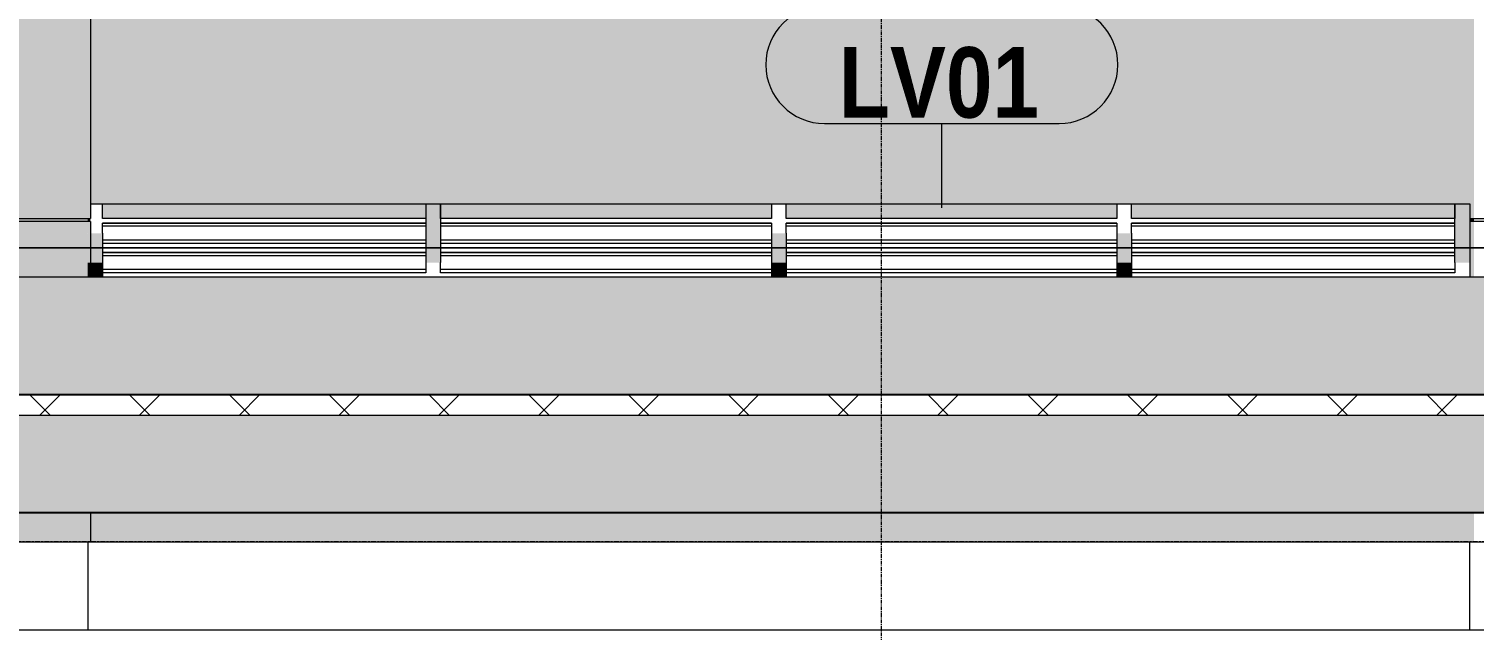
# Model space of a CAD drawing. Header units: millimetres. Extents: x -134153 to 99383, y -5233 to 35400.
# Drawn here: x 64559 to 69474, y 100 to 2145 of the extents above; entities that cross this region are included whole.
import ezdxf

# ---------------------------------------------------------------- set-up
doc = ezdxf.new("R2010")
doc.units = ezdxf.units.MM
for name, pattern in [('Centre', [31.75, 6.35, -4.7625, 15.875, -4.7625]), ('Dash', [6, 3, -3]), ('Grid Line', [22.225, 12.7, -3.175, 3.175, -3.175])]:
    doc.linetypes.add(name, pattern=pattern)
for name, color, linetype, lineweight in [('0-2', 250, 'Continuous', 5), ('A-DETL-THIN', 151, 'Continuous', 9), ('A-FLOR-3', 192, 'Continuous', 25), ('A-FLOR-LEVL-2', 51, 'Centre', 9), ('A-FLOR-MCUT', 51, 'Continuous', 9), ('A-FLOR-PATT', 8, 'Continuous', 9), ('A-GLAZ-CWMG', 51, 'Continuous', 9), ('A-WALL', 113, 'Continuous', 9), ('A-WALL-IDEN', 211, 'Continuous', 9), ('A-WALL-PATT', 111, 'Continuous', 9), ('A-WALL-PATT-2', 111, 'Continuous', 5), ('C-PRKG', 70, 'Continuous', 9), ('C-PRKG-HDLN', 70, 'Dash', 9), ('L-SITE-WALL-1', 7, 'Continuous', 9), ('S-BEAM-1', 7, 'Continuous', 9), ('S-COLS-1', 7, 'Continuous', 9), ('S-GRID-1', 1, 'Grid Line', 9)]:
    doc.layers.add(name, color=color, linetype=linetype, lineweight=lineweight)
doc.styles.add('Arial_B', font='arialbd_0.ttf', dxfattribs={"width": 0.85, "height": 240})

# ---------------------------------------------------------------- blocks, each defined once
blk = doc.blocks.new('NCV_TKTC_KET CAU_rvt-2-TKCS_MẶT ĐỨNG HƯỚNG NAM')
at = {"layer": 'L-SITE-WALL-1'}
blk.add_line((107952.6, 100), (107952.6, 400), dxfattribs=at)
at = {"layer": 'S-BEAM-1'}
blk.add_line((103252.6, 400), (103252.6, 100), dxfattribs=at)
at = {"layer": 'S-COLS-1'}
blk.add_line((107952.6, 100), (107952.6, 400), dxfattribs=at)
blk = doc.blocks.new('BAI XE PCCC - BAI XE PCCC-1477864-TKCS_MẶT ĐỨNG HƯỚNG NAM')
at = {"layer": 'C-PRKG'}
for p, q in [((94752.564287, 1400), (109752.564287, 1400)), ((109752.564287, 1400), (94752.564287, 1400))]:
    blk.add_line(p, q, dxfattribs=at)
at = {"layer": 'C-PRKG-HDLN'}
for p, q in [((94752.564287, 1400), (109752.564287, 1400)), ((109752.564287, 1400), (94752.564287, 1400))]:
    blk.add_line(p, q, dxfattribs=at)
blk = doc.blocks.new('Rectangular Mullion - 50 x 100mm-1453208-TKCS_MẶT ĐỨNG HƯỚNG NAM')
at = {"layer": 'A-GLAZ-CWMG'}
blk.add_hatch(color=256, dxfattribs=at).paths.add_polyline_path([(40132.1, 1500), (40927.6, 1500), (40927.6, 1550), (39827.6, 1550), (39827.6, 1500)])
for p, q in [((39827.6, 1500), (39827.6, 1550)), ((40927.6, 1550), (40927.6, 1500)), ((40927.6, 1500), (39827.6, 1500))]:
    blk.add_line(p, q, dxfattribs=at)
blk = doc.blocks.new('Rectangular Mullion - 50 x 100mm-4084467-TKCS_MẶT ĐỨNG HƯỚNG NAM')
at = {"layer": 'A-GLAZ-CWMG'}
blk.add_hatch(color=256, dxfattribs=at).paths.add_polyline_path([(106752.6, 1500), (106752.6, 1550), (105627.6, 1550), (105627.6, 1500), (105975.4, 1500)])
for p, q in [((105627.6, 1500), (105627.6, 1550)), ((106752.6, 1550), (106752.6, 1500)), ((106752.6, 1500), (105627.6, 1500))]:
    blk.add_line(p, q, dxfattribs=at)
blk = doc.blocks.new('Rectangular Mullion - 50 x 100mm-V325-TKCS_MẶT ĐỨNG HƯỚNG NAM')
at = {"layer": 'A-GLAZ-CWMG'}
blk.add_hatch(color=256, dxfattribs=at).paths.add_polyline_path([(44827.564287, 1200), (44877.564287, 1200), (44877.564287, 1250), (44827.564287, 1250)])
blk.add_line((44877.564287, 1250), (44877.564287, 1200), dxfattribs=at)
blk = doc.blocks.new('Rectangular Mullion - 50 x 100mm-2333208-TKCS_MẶT ĐỨNG HƯỚNG NAM')
at = {"layer": 'A-GLAZ-CWMG'}
blk.add_hatch(color=256, dxfattribs=at).paths.add_polyline_path([(38702.564287, 1050), (38702.564287, 1150), (38652.564287, 1150), (38652.564287, 1050)])
blk.add_line((38702.564287, 1150), (38702.564287, 1050), dxfattribs=at)
blk = doc.blocks.new('Rectangular Mullion - 50 x 100mm-2333210-TKCS_MẶT ĐỨNG HƯỚNG NAM')
at = {"layer": 'A-GLAZ-CWMG'}
blk.add_hatch(color=256, dxfattribs=at).paths.add_polyline_path([(42052.564287, 1450), (42102.564287, 1450), (42102.564287, 1550), (42052.564287, 1550), (42052.564287, 1490)])
blk.add_line((42052.564287, 1450), (42052.564287, 1550), dxfattribs=at)
blk = doc.blocks.new('Rectangular Mullion - 50 x 100mm-2333212-TKCS_MẶT ĐỨNG HƯỚNG NAM')
at = {"layer": 'A-GLAZ-CWMG'}
blk.add_hatch(color=256, dxfattribs=at).paths.add_polyline_path([(42102.564287, 1050), (42102.564287, 1150), (42052.564287, 1150), (42052.564287, 1050)])
blk.add_line((42052.564287, 1050), (42052.564287, 1150), dxfattribs=at)
blk = doc.blocks.new('Rectangular Mullion - MULLION LA SACH-V334-TKCS_MẶT ĐỨNG HƯỚNG NAM')
at = {"layer": 'A-GLAZ-CWMG'}
for p, q in [((107902.6, 1384.3), (106802.6, 1384.3)), ((107902.6, 1383.3), (106802.6, 1383.3)), ((107902.6, 1383.2), (106802.6, 1383.2)), ((107902.6, 1373.5), (106802.6, 1373.5)), ((107902.6, 1350), (107902.6, 1326.5)), ((107902.6, 1326.5), (106802.6, 1326.5)), ((107902.6, 1315), (106802.6, 1315)), ((107902.6, 1314.8), (106802.6, 1314.8)), ((107902.6, 1326.5), (107902.6, 1315)), ((107902.6, 1315), (107902.6, 1314.8))]:
    blk.add_line(p, q, dxfattribs=at)
blk = doc.blocks.new('Rectangular Mullion - MULLION LA SACH-4084469-TKCS_MẶT ĐỨNG HƯỚNG NAM')
at = {"layer": 'A-GLAZ-CWMG'}
for p, q in [((106752.6, 1384.3), (105627.6, 1384.3)), ((106752.6, 1383.3), (105627.6, 1383.3)), ((106752.6, 1383.2), (105627.6, 1383.2)), ((106752.6, 1373.5), (105627.6, 1373.5)), ((106752.6, 1326.5), (105627.6, 1326.5)), ((106752.6, 1315), (105627.6, 1315)), ((106752.6, 1314.8), (105627.6, 1314.8))]:
    blk.add_line(p, q, dxfattribs=at)
blk = doc.blocks.new('Rectangular Mullion - MULLION LA SACH-V335-TKCS_MẶT ĐỨNG HƯỚNG NAM')
at = {"layer": 'A-GLAZ-CWMG'}
for p, q in [((105577.6, 1384.3), (104452.6, 1384.3)), ((105577.6, 1383.3), (104452.6, 1383.3)), ((105577.6, 1383.2), (104452.6, 1383.2)), ((105577.6, 1373.5), (104452.6, 1373.5)), ((104452.6, 1326.5), (104452.6, 1350)), ((104452.6, 1315), (104452.6, 1326.5)), ((105577.6, 1326.5), (104452.6, 1326.5)), ((104452.6, 1314.8), (104452.6, 1315)), ((105577.6, 1315), (104452.6, 1315)), ((105577.6, 1314.8), (104452.6, 1314.8))]:
    blk.add_line(p, q, dxfattribs=at)
blk = doc.blocks.new('Rectangular Mullion - MULLION LA SACH-V336-TKCS_MẶT ĐỨNG HƯỚNG NAM')
at = {"layer": 'A-GLAZ-CWMG'}
for p, q in [((106802.6, 1483.3), (106802.6, 1484.3)), ((107902.6, 1484.3), (106802.6, 1484.3)), ((106802.6, 1483.2), (106802.6, 1483.3)), ((107902.6, 1483.3), (106802.6, 1483.3)), ((106802.6, 1473.5), (106802.6, 1483.2)), ((107902.6, 1483.2), (106802.6, 1483.2)), ((106802.6, 1450), (106802.6, 1473.5)), ((107902.6, 1473.5), (106802.6, 1473.5)), ((107902.6, 1426.5), (106802.6, 1426.5)), ((107902.6, 1415), (106802.6, 1415)), ((107902.6, 1414.8), (106802.6, 1414.8))]:
    blk.add_line(p, q, dxfattribs=at)
blk = doc.blocks.new('Rectangular Mullion - MULLION LA SACH-V337-TKCS_MẶT ĐỨNG HƯỚNG NAM')
at = {"layer": 'A-GLAZ-CWMG'}
for p, q in [((105627.6, 1483.3), (105627.6, 1484.3)), ((106752.6, 1484.3), (105627.6, 1484.3)), ((105627.6, 1483.2), (105627.6, 1483.3)), ((106752.6, 1483.3), (105627.6, 1483.3)), ((105627.6, 1473.5), (105627.6, 1483.2)), ((106752.6, 1483.2), (105627.6, 1483.2)), ((106752.6, 1484.3), (106752.6, 1483.3)), ((106752.6, 1483.3), (106752.6, 1483.2)), ((106752.6, 1483.2), (106752.6, 1473.5)), ((105627.6, 1450), (105627.6, 1473.5)), ((106752.6, 1473.5), (105627.6, 1473.5)), ((106752.6, 1426.5), (105627.6, 1426.5)), ((106752.6, 1473.5), (106752.6, 1450)), ((106752.6, 1415), (105627.6, 1415)), ((106752.6, 1414.8), (105627.6, 1414.8))]:
    blk.add_line(p, q, dxfattribs=at)
blk = doc.blocks.new('Rectangular Mullion - MULLION LA SACH-V338-TKCS_MẶT ĐỨNG HƯỚNG NAM')
at = {"layer": 'A-GLAZ-CWMG'}
for p, q in [((105577.6, 1484.3), (104452.6, 1484.3)), ((105577.6, 1483.3), (104452.6, 1483.3)), ((105577.6, 1483.2), (104452.6, 1483.2)), ((105577.6, 1484.3), (105577.6, 1483.3)), ((105577.6, 1483.3), (105577.6, 1483.2)), ((105577.6, 1483.2), (105577.6, 1473.5)), ((105577.6, 1473.5), (104452.6, 1473.5)), ((105577.6, 1426.5), (104452.6, 1426.5)), ((105577.6, 1473.5), (105577.6, 1450)), ((105577.6, 1415), (104452.6, 1415)), ((105577.6, 1414.8), (104452.6, 1414.8))]:
    blk.add_line(p, q, dxfattribs=at)
blk = doc.blocks.new('Rectangular Mullion - 50 x 100mm-V327-TKCS_MẶT ĐỨNG HƯỚNG NAM')
at = {"layer": 'A-GLAZ-CWMG'}
blk.add_hatch(color=256, dxfattribs=at).paths.add_polyline_path([(48321.4, 1200), (48321.4, 1250), (48271.4, 1250), (48271.4, 1200)])
for p, q in [((48271.4, 1250), (48271.4, 1200)), ((48321.4, 1250), (48321.4, 1200))]:
    blk.add_line(p, q, dxfattribs=at)
blk = doc.blocks.new('Rectangular Mullion - 50 x 100mm-2333205-TKCS_MẶT ĐỨNG HƯỚNG NAM')
at = {"layer": 'A-GLAZ-CWMG'}
blk.add_hatch(color=256, dxfattribs=at).paths.add_polyline_path([(40977.6, 1050), (40977.6, 1150), (40927.6, 1150), (40927.6, 1050)])
for p, q in [((40927.6, 1150), (40927.6, 1050)), ((40977.6, 1150), (40977.6, 1050))]:
    blk.add_line(p, q, dxfattribs=at)
blk = doc.blocks.new('Rectangular Mullion - 50 x 100mm-2333206-TKCS_MẶT ĐỨNG HƯỚNG NAM')
at = {"layer": 'A-GLAZ-CWMG'}
blk.add_hatch(color=256, dxfattribs=at).paths.add_polyline_path([(39827.6, 1450), (39827.6, 1550), (39777.6, 1550), (39777.6, 1450)])
for p, q in [((39777.6, 1550), (39777.6, 1450)), ((39827.6, 1550), (39827.6, 1450))]:
    blk.add_line(p, q, dxfattribs=at)
blk = doc.blocks.new('CTL_WALL TAG NO MARK - 10-2062273-TKCS_MẶT ĐỨNG HƯỚNG NAM')
at = {"layer": 'A-WALL-IDEN'}
for p, q in [((31780.1, 30252.1), (30982.6, 30252.1)), ((30982.6, 29852.1), (31780.1, 29852.1))]:
    blk.add_line(p, q, dxfattribs=at)
for centre, start, end in [((30982.6, 30052.1), 90, 270), ((31780.1, 30052.1), 270, 90)]:
    blk.add_arc(centre, 200, start, end, dxfattribs=at)

msp = doc.modelspace()

# ---------------------------------------------------------------- hatches: boundary and pattern name
at = {"layer": 'A-FLOR-PATT'}
h = msp.add_hatch(dxfattribs=at)
h.set_pattern_fill('FP_33', color=256, style=0, pattern_type=2)
h.set_pattern_definition([(45, (44078.9, 0), (-169.7056, 169.7056), []), (135, (44078.9, 0), (-169.7056, -169.7056), [])])
h.paths.add_polyline_path([(77001.2, 830), (77608.9, 830), (77608.9, 900), (6308.9, 900), (6308.9, 830), (73828, 830)])
h = msp.add_hatch(dxfattribs=at)
h.set_pattern_fill('FP_34', color=256, style=0, pattern_type=2)
h.set_pattern_definition([(0, (44078.91, 0), (650.24, 162.56), [53.645, -434.035, 53.645, -434.035, -2600.96]), (0, (44078.91, 0), (650.24, 162.56), [-975.36, 53.645, -921.715, 53.645, -434.035, -1137.92]), (0, (44078.91, 0), (650.24, 162.56), [-2438.4, 53.645, -271.475, 53.645, -759.155]), (120, (44322.75, 81.28), (-465.9011, 481.84436), [53.645, -434.035, 53.645, -3034.995]), (120, (44322.75, 81.28), (-465.9011, 481.84436), [-541.325, -434.035, 53.645, -921.715, -1625.6]), (120, (44322.75, 81.28), (-465.9011, 481.84436), [-1950.72, 53.645, -434.035, 53.645, -1084.275]), (120, (44322.75, 81.28), (-465.9011, 481.84436), [-2492.045, -271.475, 53.645, -759.155]), (240, (44404.03, 406.4), (-184.3389, -644.40436), [53.645, -434.035, 53.645, -3034.995]), (240, (44404.03, 406.4), (-184.3389, -644.40436), [-541.325, -434.035, 53.645, -921.715, -1625.6]), (240, (44404.03, 406.4), (-184.3389, -644.40436), [-1950.72, 53.645, -434.035, 53.645, -1084.275]), (240, (44404.03, 406.4), (-184.3389, -644.40436), [-2492.045, -271.475, 53.645, -759.155])])
h.paths.add_polyline_path([(77001.2, 500), (77608.9, 500), (77608.9, 830), (6308.9, 830), (6308.9, 500), (73828, 500)])
h = msp.add_hatch(dxfattribs=at)
h.set_pattern_fill('FP_35', color=256, style=0, pattern_type=2)
h.set_pattern_definition([(50, (44078.9, 0), (291.4942, -25.5022), [30.48, -335.28]), (355, (44078.9, 0), (-56.3889, 305.6909), [24.384, -268.224]), (100.451, (44103.2, -2.12), (235.108, 280.1865), [25.904, -284.944]), (46.184, (44078.9, 81.28), (433.727, -67.2684), [45.72, -502.92]), (96.636, (44115.05, 75.67), (379.844, 395.8845), [38.856, -427.416]), (351.184, (44078.9, 81.3), (379.848, 395.881), [36.576, -402.336]), (21, (44119.55, 60.96), (242.5828, -163.624), [30.48, -335.28]), (326, (44119.55, 60.96), (98.883, 294.701), [24.384, -268.224]), (71.451, (44139.77, 47.33), (341.4672, 131.074), [25.904, -284.944]), (37.5, (44078.91, 0), (4.9419, 135.28833), [5.364, -259.608, 5.364, -266.924, -269.24]), (37.5, (44078.91, 0), (4.9419, 135.28833), [-537.261, 5.364, -263.876]), (7.5, (44078.91, 0), (106.9117, 160.2891), [5.364, -149.88, 5.364, -253.512, -102.616]), (7.5, (44078.91, 0), (106.9117, 160.2891), [-414.122, 5.364, -97.252]), (327.5, (43988.28, 0), (216.9455, -9.16625), [5.364, -96.236, 5.364, -311.628, -420.624]), (327.5, (43988.28, 0), (216.9455, -9.16625), [-418.592, 5.364, -415.26]), (317.5, (43947.64, 0), (237.0069, 40.6827), [5.364, -126.716, 5.364, -205.151, -298.704]), (317.5, (43947.64, 0), (237.0069, 40.6827), [-342.595, 5.364, -293.34])])
h.paths.add_polyline_path([(77001.2, 500), (77608.9, 500), (77608.9, 830), (6308.9, 830), (6308.9, 500), (73828, 500)])
at = {"layer": 'A-WALL-PATT'}
h = msp.add_hatch(dxfattribs=at)
h.set_pattern_fill('FP_50', color=256, style=0, pattern_type=2)
h.set_pattern_definition([(0, (44078.9, 0), (1300.48, 325.12), [53.645, -921.715, 53.645, -921.715, -5201.92]), (0, (44078.9, 0), (1300.48, 325.12), [-1950.72, 53.645, -1897.075, 53.645, -921.715, -2275.84]), (0, (44078.9, 0), (1300.48, 325.12), [-4876.8, 53.645, -596.595, 53.645, -1571.955]), (120, (44566.6, 162.56), (-931.8022, 963.6887), [53.645, -921.715, 53.645, -6123.635]), (120, (44566.6, 162.56), (-931.8022, 963.6887), [-1029.005, -921.715, 53.645, -1897.075, -3251.2]), (120, (44566.6, 162.56), (-931.8022, 963.6887), [-3901.44, 53.645, -921.715, 53.645, -2222.195]), (120, (44566.6, 162.56), (-931.8022, 963.6887), [-4930.445, -596.595, 53.645, -1571.955]), (240, (44729.15, 812.8), (-368.6778, -1288.8087), [53.645, -921.715, 53.645, -6123.635]), (240, (44729.15, 812.8), (-368.6778, -1288.8087), [-1029.005, -921.715, 53.645, -1897.075, -3251.2]), (240, (44729.15, 812.8), (-368.6778, -1288.8087), [-3901.44, 53.645, -921.715, 53.645, -2222.195]), (240, (44729.15, 812.8), (-368.6778, -1288.8087), [-4930.445, -596.595, 53.645, -1571.955])])
h.paths.add_polyline_path([(45173.8, 900), (77598.9, 900), (77598.9, 1300), (45173.8, 1300), (45173.8, 992.2)])
h = msp.add_hatch(dxfattribs=at)
h.set_pattern_fill('FP_53', color=256, style=0, pattern_type=2)
h.set_pattern_definition([(349.695, (77897.9, 869.39), (3657.59817, -609.61005), [68.155, -6747.38]), (0, (77964.95, 857.2), (609.6, 609.6), [67.056, -542.544]), (18.435, (78032.01, 857.2), (1219.1992, 609.6016), [57.832, -1869.893]), (172.875, (78086.874, 875.49), (4267.1994, -609.59911), [49.148, -4865.604]), (174.806, (78038.106, 881.584), (6096.00395, -609.55472), [67.333, -6665.92]), (194.036, (77971.05, 887.68), (-1828.8022, -609.5924), [75.403, -2438.042]), (9.462, (77946.67, 869.39), (3048.00504, 609.5835), [37.081, -3670.971]), (353.66, (77983.24, 875.49), (-4876.8008, 609.58348), [55.202, -5464.96]), (185.711, (78038.106, 869.39), (-5486.39511, -609.63944), [61.264, -6065.139]), (168.69, (77977.15, 863.3), (2438.40003, -609.6026), [31.084, -3077.279]), (354.806, (77843.034, 863.296), (-6096.00395, 609.55472), [67.333, -6665.92]), (348.69, (77910.09, 857.2), (-2438.40003, 609.6026), [62.167, -3046.194]), (0, (77971.05, 845), (609.6, 609.6), [73.152, -536.448]), (20.556, (78044.2, 845.01), (3048.0001, 1219.19697), [52.084, -5156.34]), (3.814, (78092.97, 863.296), (8534.401155, 609.58889), [91.643, -9072.654]), (354.806, (78184.41, 869.39), (-6096.00395, 609.55472), [67.333, -6665.92]), (0, (78251.47, 863.3), (609.6, 609.6), [67.056, -542.544]), (5.194, (77708.92, 863.296), (6096.00395, 609.55472), [67.333, -6665.92]), (354.806, (77775.98, 869.39), (-6096.00395, 609.55472), [67.333, -6665.92]), (0, (77708.9, 875.5), (609.6, 609.6), [36.576, -573.024]), (5.194, (77745.5, 875.49), (6096.00395, 609.55472), [67.333, -6665.92]), (0, (77812.55, 881.6), (609.6, 609.6), [60.96, -548.64]), (10.305, (77873.514, 881.584), (-3657.59817, -609.61005), [68.155, -6747.38]), (5.194, (77940.57, 893.776), (6096.00395, 609.55472), [67.333, -6665.92]), (354.806, (78007.626, 899.87), (-6096.00395, 609.55472), [67.333, -6665.92]), (354.806, (78074.68, 893.776), (-6096.00395, 609.55472), [67.333, -6665.92]), (351.87, (78141.74, 887.68), (-3657.60043, 609.5929), [86.21, -4224.312]), (0, (78227.1, 875.5), (609.6, 609.6), [91.44, -518.16]), (347.471, (78202.7, 509.73), (3047.99888, -609.61085), [56.202, -5564.033]), (354.289, (78257.56, 497.536), (-5486.39511, 609.63944), [61.264, -6065.139]), (8.13, (78202.7, 509.73), (3657.60043, 609.5929), [43.105, -4267.418]), (9.462, (78245.37, 515.82), (3048.00504, 609.5835), [74.161, -3633.892]), (0, (77708.9, 528), (609.6, 609.6), [73.152, -536.448]), (350.538, (77782.07, 528.02), (-3048.00504, 609.5835), [37.081, -3670.971]), (201.801, (77818.65, 521.92), (1828.80447, 609.58684), [32.828, -3249.968]), (192.995, (77788.17, 509.73), (5486.39314, 1219.23746), [81.331, -8051.747]), (352.875, (78269.754, 509.73), (-4267.1994, 609.59911), [49.148, -4865.604]), (7.125, (78269.754, 509.73), (4267.1994, 609.59911), [49.148, -4865.604]), (0, (77708.9, 515.8), (609.6, 609.6), [48.768, -560.832]), (194.036, (77757.69, 515.82), (-1828.8022, -609.5924), [50.269, -2463.177]), (356.633, (77843.034, 534.112), (-9753.594387, 609.691875), [103.811, -10277.302]), (357.709, (77946.666, 528.016), (-14630.396648, 609.69909), [152.522, -15099.665]), (3.18, (78099.066, 521.92), (10363.19831, 609.63121), [109.897, -10879.823]), (9.462, (78208.79, 528.02), (3048.00504, 609.5835), [111.242, -3596.81]), (10.305, (77708.92, 473.15), (-3657.59817, -609.61005), [68.155, -6747.38]), (15.945, (77775.98, 485.34), (-2438.40422, -609.58315), [88.759, -4349.196]), (0, (77861.3, 509.7), (609.6, 609.6), [79.248, -530.352]), (351.87, (77940.57, 509.73), (-3657.60043, 609.5929), [86.21, -4224.312]), (3.576, (78025.914, 497.536), (9144.002965, 609.546796), [97.726, -9674.906]), (351.254, (78123.45, 503.63), (4267.20096, -609.58783), [80.18, -7937.856]), (345.964, (78202.7, 491.44), (-1828.8022, 609.5924), [75.403, -2438.042]), (0, (78275.85, 473.15), (609.6, 609.6), [42.672, -566.928]), (174.806, (77843.034, 534.11), (6096.00395, -609.55472), [134.665, -6598.587]), (355.236, (77708.92, 570.69), (-6705.59647, 609.64143), [146.811, -7193.745]), (0, (77855.2, 558.5), (609.6, 609.6), [140.208, -469.392]), (4.086, (77995.434, 558.496), (7924.795033, 609.65274), [171.123, -8385.02]), (0, (78166.1, 570.7), (609.6, 609.6), [152.4, -457.2]), (7.125, (77708.92, 442.67), (4267.1994, 609.59911), [147.443, -4767.311]), (6.34, (77855.226, 460.96), (4876.8008, 609.58348), [110.403, -5409.758]), (357.51, (77964.954, 473.152), (-13411.196973, 609.70439), [140.34, -13893.706]), (353.48, (78105.162, 467.056), (-15849.59217, 1828.855172), [214.749, -21260.135]), (3.013, (77708.922, 838.912), (10972.79715, 609.6408), [115.984, -11482.446]), (351.87, (77824.75, 845.01), (-3657.60043, 609.5929), [129.316, -4181.208]), (357.614, (77952.762, 826.72), (-14020.799432, 609.613717), [146.431, -14496.664]), (10.62, (78099.066, 820.624), (-6705.592456, -1219.239726), [99.236, -9824.334]), (0, (78196.6, 838.9), (609.6, 609.6), [121.92, -487.68]), (356.82, (77708.922, 912.064), (-10363.19831, 609.63121), [109.897, -10879.823]), (6.009, (77818.65, 905.968), (-6095.998992, -609.599175), [116.464, -11529.929]), (6.71, (77934.474, 918.16), (-5486.397345, -609.615732), [104.346, -10330.325]), (354.289, (78038.106, 930.35), (-5486.39511, 609.63944), [122.528, -6003.877]), (347.905, (78160.026, 918.16), (-5486.394867, 1219.22295), [87.281, -8640.862]), (9.462, (78245.37, 899.87), (3048.00504, 609.5835), [74.161, -3633.892]), (3.814, (77708.92, 796.24), (8534.401155, 609.58889), [91.643, -9072.654]), (347.196, (77800.362, 802.336), (-7924.80896, 1828.76326), [137.532, -13615.67]), (0, (77934.5, 771.86), (609.6, 609.6), [152.4, -457.2]), (5.44, (78086.874, 771.856), (-6705.602491, -609.560852), [128.595, -12730.932]), (6.71, (78214.89, 784.048), (-5486.397345, -609.615732), [104.346, -10330.325]), (0, (77708.9, 954.74), (609.6, 609.6), [103.632, -505.968]), (8.13, (77812.55, 954.74), (3657.60043, 609.5929), [172.421, -4138.102]), (357.614, (77983.242, 979.12), (-14020.799432, 609.613717), [146.431, -14496.664]), (354.472, (78129.546, 973.024), (12801.591011, -1219.302898), [189.859, -18796.025]), (6.843, (77708.922, 400), (-10363.195037, -1219.241277), [153.494, -15195.842]), (0, (77861.3, 418.3), (609.6, 609.6), [170.688, -438.912]), (356.348, (78032.01, 418.288), (-18897.6049634, 1219.1266646), [287.095, -28422.422]), (0, (77708.9, 613.36), (609.6, 609.6), [146.304, -463.296]), (4.764, (77855.226, 613.36), (6705.59647, 609.64143), [146.811, -7193.745]), (358.152, (78001.53, 625.552), (-18287.996238, 609.724117), [189.074, -18718.355]), (357.274, (78190.506, 619.456), (-12192.004244, 609.534153), [128.161, -12687.945]), (354.806, (77708.92, 710.896), (-6096.00395, 609.55472), [134.665, -6598.587]), (0, (77843.03, 698.7), (609.6, 609.6), [195.072, -414.528]), (1.909, (78038.106, 698.704), (17678.401049, 609.553228), [182.982, -18115.176]), (3.576, (78220.986, 704.8), (9144.002965, 609.546796), [97.726, -9674.906])])
h.paths.add_polyline_path([(45173.8, 900), (77598.9, 900), (77598.9, 1300), (45173.8, 1300), (45173.8, 992.2)])
at = {"layer": 'A-WALL-PATT-2'}
h = msp.add_hatch(color=256, dxfattribs=at)
h.paths.add_polyline_path([(62838.9, 400), (64758.9, 400), (64758.9, 500), (62838.9, 500)])
h.paths.add_polyline_path([(64758.9, 1300), (64758.9, 1490), (61273.9, 1490), (61273.9, 1300), (64308.5, 1300)])
h.paths.add_polyline_path([(64758.9, 1500), (64758.9, 2200), (61273.9, 2200), (61273.9, 1500), (64308.5, 1500)])
h = msp.add_hatch(color=256, dxfattribs=at)
h.paths.add_polyline_path([(64758.9, 400), (64768.9, 400), (64768, 500), (64758.9, 500)])
h.paths.add_polyline_path([(64768.9, 1300), (64768.9, 1490), (64758.9, 1490), (64760.7, 1300)])
h.paths.add_polyline_path([(64768.9, 1500), (64768.9, 2200), (64758.9, 2200), (64758.9, 1500)])
h = msp.add_hatch(color=256, dxfattribs=at)
h.paths.add_polyline_path([(67481.7, 400), (69473.9, 400), (69473.9, 500), (64768.9, 500), (64768.9, 400)])
h.paths.add_polyline_path([(69458.9, 1300), (69473.9, 1300), (69473.9, 1490), (69458.9, 1490)])
h.paths.add_polyline_path([(69473.9, 1500), (69473.9, 2200), (64768.9, 2198.6), (64768.9, 1550), (69458.9, 1550), (69458.9, 1500)])
for points in [[(61277.9, 1490), (64758.9, 1490), (64758.9, 1500), (61277.9, 1500)], [(64764.9, 1490), (64764.9, 1500), (64758.9, 1500), (64758.9, 1490)], [(69458.9, 1490), (69473.9, 1490), (69473.9, 1500), (69458.9, 1500)]]:
    msp.add_hatch(color=256, dxfattribs=at).paths.add_polyline_path(points)

# ---------------------------------------------------------------- linework, layer by layer
at = {"layer": 'A-DETL-THIN'}
msp.add_line((92867, 100), (-8674.5, 100), dxfattribs=at)
at = {"layer": 'A-FLOR-3'}
for p, q in [((77608.9, 900), (3158.9, 900)), ((3158.9, 500), (77608.9, 500))]:
    msp.add_line(p, q, dxfattribs=at)
at = {"layer": 'A-FLOR-LEVL-2'}
msp.add_line((95658.9, 400), (-12769.4, 400), dxfattribs=at)
at = {"layer": 'A-FLOR-MCUT'}
msp.add_line((77608.9, 830), (3158.9, 830), dxfattribs=at)
at = {"layer": 'A-WALL'}
for p, q in [((64768.9, 2200), (64768.9, 1500)), ((64768.9, 1550), (69458.9, 1550)), ((69458.9, 1550), (69458.9, 1300)), ((61273.9, 1500), (64768.9, 1500)), ((64768.9, 1490), (61273.9, 1490)), ((64764.9, 1500), (64764.9, 1490)), ((64768.9, 1490), (64768.9, 1300)), ((69458.9, 1500), (72968.9, 1500)), ((72968.9, 1490), (69458.9, 1490)), ((77598.9, 1300), (45158.8, 1300)), ((64768.9, 500), (64768.9, 400)), ((62838.9, 400), (77608.9, 400))]:
    msp.add_line(p, q, dxfattribs=at)
at = {"layer": 'A-WALL-IDEN'}
msp.add_line((67663.7, 1536.1), (67663.7, 1823.1), dxfattribs=at)
at = {"layer": 'S-GRID-1'}
for p, q in [((67458.9, 856.3), (67458.9, 30285.9)), ((67458.9, -3143.7), (67458.9, 856.3))]:
    msp.add_line(p, q, dxfattribs=at)

# ---------------------------------------------------------------- block references
at = {"layer": '0-2'}
msp.add_blockref('NCV_TKTC_KET CAU_rvt-2-TKCS_MẶT ĐỨNG HƯỚNG NAM', (-38493.7, 0), dxfattribs=at)
at = {"layer": 'A-GLAZ-CWMG'}
for name, p in [('Rectangular Mullion - 50 x 100mm-1453208-TKCS_MẶT ĐỨNG HƯỚNG NAM', (24981.4, 0)), ('Rectangular Mullion - 50 x 100mm-2333206-TKCS_MẶT ĐỨNG HƯỚNG NAM', (26131.3, 0)), ('Rectangular Mullion - 50 x 100mm-4084467-TKCS_MẶT ĐỨNG HƯỚNG NAM', (-39668.7, 0)), ('Rectangular Mullion - 50 x 100mm-4084467-TKCS_MẶT ĐỨNG HƯỚNG NAM', (-38493.7, 0)), ('Rectangular Mullion - 50 x 100mm-1453208-TKCS_MẶT ĐỨNG HƯỚNG NAM', (28481.3, 0)), ('Rectangular Mullion - 50 x 100mm-2333210-TKCS_MẶT ĐỨNG HƯỚNG NAM', (27356.3, 0)), ('Rectangular Mullion - MULLION LA SACH-V336-TKCS_MẶT ĐỨNG HƯỚNG NAM', (-41993.7, 0)), ('Rectangular Mullion - MULLION LA SACH-V338-TKCS_MẶT ĐỨNG HƯỚNG NAM', (-38493.7, 0)), ('Rectangular Mullion - MULLION LA SACH-V337-TKCS_MẶT ĐỨNG HƯỚNG NAM', (-38493.7, 0)), ('Rectangular Mullion - MULLION LA SACH-V336-TKCS_MẶT ĐỨNG HƯỚNG NAM', (-38493.7, 0)), ('Rectangular Mullion - 50 x 100mm-2333208-TKCS_MẶT ĐỨNG HƯỚNG NAM', (26106.4, 300)), ('Rectangular Mullion - 50 x 100mm-2333205-TKCS_MẶT ĐỨNG HƯỚNG NAM', (24981.3, 300)), ('Rectangular Mullion - 50 x 100mm-2333205-TKCS_MẶT ĐỨNG HƯỚNG NAM', (26156.3, 300)), ('Rectangular Mullion - 50 x 100mm-2333205-TKCS_MẶT ĐỨNG HƯỚNG NAM', (27331.3, 300)), ('Rectangular Mullion - 50 x 100mm-2333212-TKCS_MẶT ĐỨNG HƯỚNG NAM', (27356.3, 300)), ('Rectangular Mullion - MULLION LA SACH-V334-TKCS_MẶT ĐỨNG HƯỚNG NAM', (-41993.7, 0)), ('Rectangular Mullion - MULLION LA SACH-V335-TKCS_MẶT ĐỨNG HƯỚNG NAM', (-38493.7, 0)), ('Rectangular Mullion - MULLION LA SACH-4084469-TKCS_MẶT ĐỨNG HƯỚNG NAM', (-38493.7, 0)), ('Rectangular Mullion - MULLION LA SACH-V334-TKCS_MẶT ĐỨNG HƯỚNG NAM', (-38493.7, 0)), ('Rectangular Mullion - 50 x 100mm-V325-TKCS_MẶT ĐỨNG HƯỚNG NAM', (19931.4, 100)), ('Rectangular Mullion - 50 x 100mm-V327-TKCS_MẶT ĐỨNG HƯỚNG NAM', (18812.5, 100)), ('Rectangular Mullion - 50 x 100mm-V327-TKCS_MẶT ĐỨNG HƯỚNG NAM', (19987.5, 100))]:
    msp.add_blockref(name, p, dxfattribs=at)
at = {"layer": 'A-WALL-IDEN'}
msp.add_blockref('CTL_WALL TAG NO MARK - 10-2062273-TKCS_MẶT ĐỨNG HƯỚNG NAM', (36282.4, -28029), dxfattribs=at)
at = {"layer": 'C-PRKG'}
msp.add_blockref('BAI XE PCCC - BAI XE PCCC-1477864-TKCS_MẶT ĐỨNG HƯỚNG NAM', (-38493.7, 0), dxfattribs=at)

# ---------------------------------------------------------------- texts
at = {"layer": 'A-WALL-IDEN', "insert": (67653.8, 1961.2), "char_height": 240, "width": 701.76, "attachment_point": 5, "line_spacing_factor": 0.936439, "style": 'Arial_B'}
msp.add_mtext('\\pt6.7992,13.6008,20.4,27.1992,34.0008,40.8,47.5992,54.4008,61.2,67.9992,74.8008,81.6,88.3992,95.2008,102,108.7992,115.6008,122.4,129.1992,136.0008,142.8,149.5992,156.4008,163.2,169.9992,176.8008,183.6,190.3992,197.2008,204,210.7992,217.6008;LV01', dxfattribs=at)

doc.saveas('drawing.dxf')
